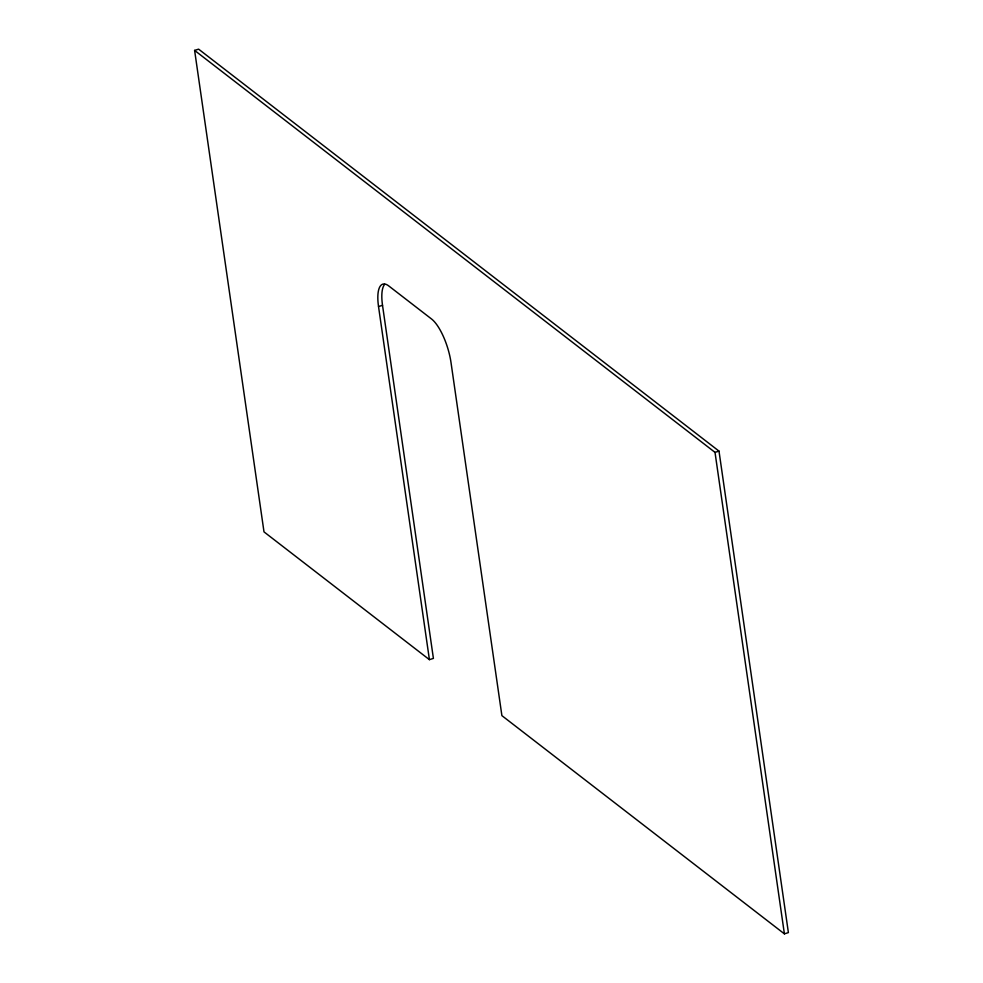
<?xml version="1.0" encoding="UTF-8"?>
<svg xmlns="http://www.w3.org/2000/svg" width="983" height="983" viewBox="0 0 983 983"><rect width="100%" height="100%" fill="white"/><g stroke="black" fill="none" stroke-linecap="round" stroke-linejoin="round"><path stroke-width="1.47" d="M429.411 659.654L263.997 531.877L194.609 50.403L198.603 49.15L719.003 451.123L788.391 932.597L784.397 933.85L501.895 715.636L451.013 362.555A35.523 11.943 72.6 0 0 431.512 318.971L388.776 285.955A35.523 11.943 72.6 0 0 378.529 306.561L429.411 659.654L433.405 658.401L382.522 305.32A35.523 11.943 72.6 0 1 384.672 284.345M378.529 306.561L382.522 305.32M194.609 50.403L715.01 452.364L719.003 451.123M715.01 452.364L784.397 933.85"/></g></svg>
